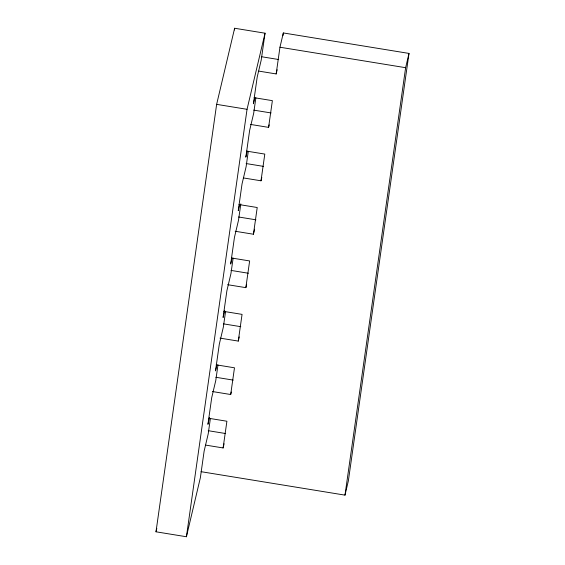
<?xml version="1.0" encoding="UTF-8"?>
<svg xmlns="http://www.w3.org/2000/svg" width="565" height="565" viewBox="0 0 565 565"><rect width="100%" height="100%" fill="white"/><g stroke="black" fill="none" stroke-linecap="round" stroke-linejoin="round"><path stroke-width="0.85" d="M210.392 418.418L208.195 433.927L204.142 451.061L200.356 477.771L186.415 536.75L155.996 531.799L216.635 104.356L234.623 28.25L265.041 33.201L261.249 59.918L257.202 77.045L253.41 103.762L254.829 97.766M234.383 29.973L234.623 28.25M186.415 536.75L247.046 109.313L265.041 33.201M217.977 364.99L215.774 380.499L211.727 397.626L207.934 424.343L209.551 417.493M225.555 311.555L223.352 327.071L219.305 344.198L215.512 370.915L216.932 364.919M233.133 258.127L230.93 273.637L226.883 290.77L223.09 317.481L224.715 310.63M240.831 203.838L238.515 220.209L234.461 237.335L230.675 264.053L232.088 258.057M248.289 151.265L246.093 166.781L242.039 183.907L238.253 210.625L239.666 204.629M255.867 97.837L253.671 113.346L249.624 130.48L245.832 157.19L247.251 151.201M205.731 445.114L223.111 447.946L226.904 421.236L208.655 418.262M212.447 391.545L230.69 394.518L234.482 367.801L216.233 364.828M220.025 338.117L238.275 341.091L242.06 314.373L223.811 311.4M227.603 284.689L245.853 287.656L249.638 260.945L231.396 257.972M235.181 231.255L253.431 234.228L257.223 207.51L238.974 204.544M243.628 177.968L261.009 180.8L264.801 154.083L246.552 151.109M250.344 124.399L268.587 127.372L272.379 100.655L254.13 97.681M258.791 71.105L276.172 73.937L279.957 47.227L283.333 32.947L409.004 53.421L348.365 480.857L344.989 495.131L201.034 471.683M282.966 35.538L283.333 32.947M344.989 495.131L405.628 67.694L409.004 53.421M155.996 531.799L156.809 528.374M276.172 73.937L277.161 69.742M268.587 127.372L269.187 124.851M261.009 180.8L261.807 177.438M253.431 234.228L254.624 229.192M245.853 287.656L246.644 284.301M238.275 341.091L239.263 336.888M230.69 394.518L231.29 391.997M223.111 447.946L224.107 443.751M279.957 47.227L405.628 67.694M261.291 56.691L278.672 59.523M253.713 110.126L271.094 112.951M216.635 104.356L247.046 109.313M246.135 163.553L263.516 166.385M238.557 216.981L255.938 219.813M230.979 270.409L248.36 273.241M223.401 323.844L240.775 326.676M215.816 377.272L233.197 380.104M208.238 430.7L225.619 433.532"/></g></svg>
